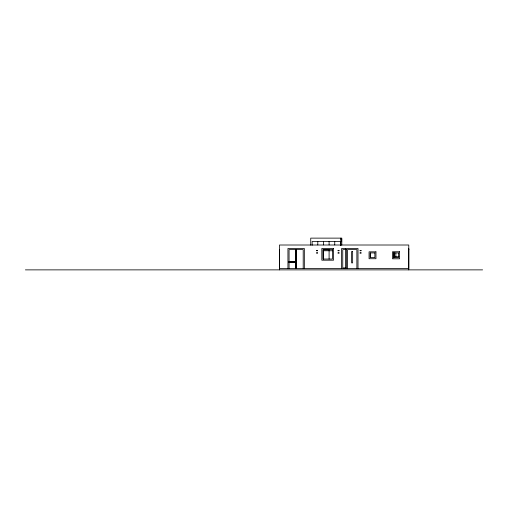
<?xml version="1.0" encoding="UTF-8"?>
<svg xmlns="http://www.w3.org/2000/svg" width="508" height="508" viewBox="0 0 508 508"><rect width="100%" height="100%" fill="white"/><g stroke="black" fill="none" stroke-linecap="round" stroke-linejoin="round"><path stroke-width="0.76" d="M340.868 239.427L341.808 239.427M340.868 241.103L341.808 241.103M340.868 241.433L312.147 241.433L312.147 245.294M408.775 248.495L408.775 268.37M408.584 249.625L408.959 249.625M316.49 250.546L317.652 250.546M337.966 250.546L339.128 250.546M360.001 250.546L361.163 250.546M323.444 250.755L332.626 250.755M316.528 250.781L317.621 250.781M337.998 250.781L339.09 250.781M360.039 250.781L361.131 250.781M316.528 252.724L317.621 252.724M337.998 252.724L339.09 252.724M360.039 252.724L361.131 252.724M316.49 253.162L317.652 253.162M337.966 253.162L339.128 253.162M360.001 253.162L361.163 253.162M393.611 256.743L398.888 256.743M288.785 261.728L296.488 261.728L288.861 261.912M288.861 262.382L296.399 262.382M279.47 268.459L408.775 268.459M25.4 269.875L482.6 269.875M408.775 269.875L408.775 245.008L279.47 245.008L279.47 269.875M395.872 252.978L395.872 256.743M394.462 252.94L394.462 257.594M393.776 252.355L393.776 258M370.351 252.99L370.351 257.632M358.007 268.459L358.007 248.495L341.624 248.495L341.624 268.459M356.876 268.459L356.876 249.625L347.459 249.625L347.459 268.459M345.58 248.92L345.58 267.678M341.808 245.129L341.808 238.125L310.731 238.125L310.731 245.129M340.868 238.125L340.868 245.294M340.398 241.433L340.398 245.383M334.747 241.433L334.747 244.907M329.095 241.433L329.095 244.907M329.095 259.042L329.095 249.815L323.444 249.815L323.444 259.423M323.444 241.433L323.444 244.907M317.798 241.433L317.798 244.907M304.33 268.459L304.33 248.495L287.941 248.495L287.941 268.459M303.2 268.459L303.2 249.625L289.071 249.625L289.071 268.459M296.297 249.625L296.399 268.503M296.132 249.593L296.132 268.427L295.504 268.427L295.504 249.593M295.923 262.382L295.923 268.503M295.662 249.625L295.662 268.459M279.584 249.739L279.584 268.573M333.54 248.482L321.831 248.482L321.831 260.191L333.54 260.191L333.54 248.482M332.391 249.625L322.974 249.625L322.974 259.042L332.391 259.042L332.391 249.625M346.52 249.625L342.754 249.625L342.754 267.894L346.52 267.894L346.52 249.625M352.641 251.492L351.606 251.492L351.606 262.89L352.641 262.89L352.641 251.492M399.586 251.746L392.532 251.746L392.532 258.807L399.586 258.807L399.586 251.746M375.958 251.828L369.068 251.828L369.068 258.724L375.958 258.724L375.958 251.828M374.872 252.921L370.161 252.921L370.161 257.632L374.872 257.632L374.872 252.921M398.412 252.921L393.706 252.921L393.706 257.632L398.412 257.632L398.412 252.921"/></g></svg>
